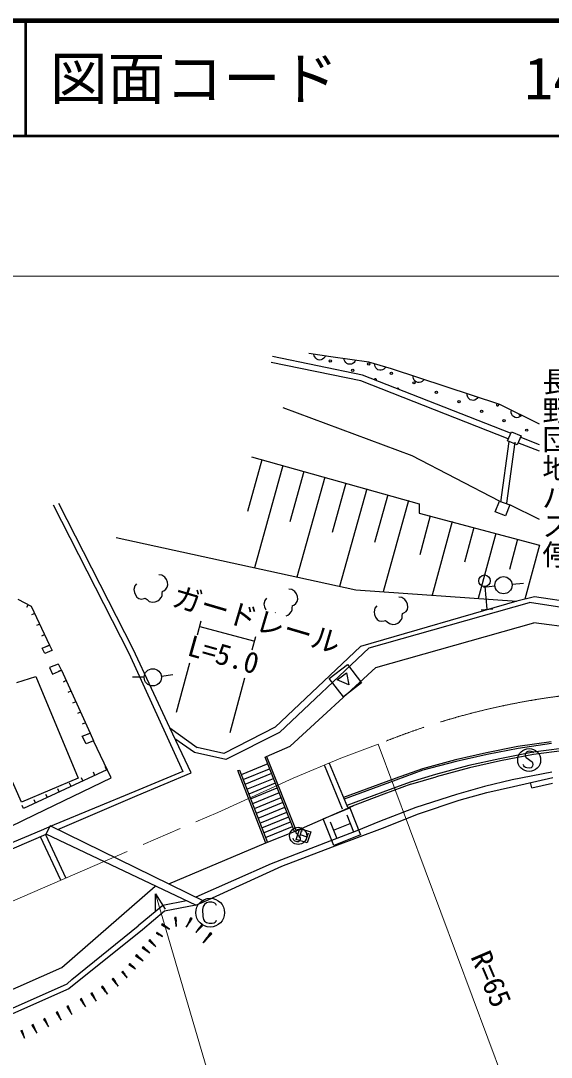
# Model space of a CAD drawing. Units: millimetres, scale not verified. Extents: x 40000 to 680000, y 20000 to 380000.
# Drawn here: x 117844 to 163854, y 290073 to 380000 of the extents above; entities that cross this region are included whole.
import ezdxf
from ezdxf.enums import TextEntityAlignment as Align

# ---------------------------------------------------------------- set-up
doc = ezdxf.new("R2010")
doc.units = ezdxf.units.MM
doc.header["$LTSCALE"] = 1000
doc.linetypes.add('CHAIN', pattern=[18.5, 12, -1.5, 3.5, -1.5])
for name, color, linetype, lineweight in [('M-BGD', 7, 'Continuous', 25), ('M-BMK', 2, 'CHAIN', 13), ('M-BMK-HTXT', 7, 'Continuous', 13), ('M-STR-STRC', 7, 'Continuous', 25), ('M-TTL', 2, 'Continuous', 140), ('M-TTL-LINE', 7, 'Continuous', 50)]:
    doc.layers.add(name, color=color, linetype=linetype, lineweight=lineweight)
doc.layers.add('M-TTL-TXT', color=7, linetype='Continuous')
doc.styles.add('@ＭＳ ゴシック', font='')
doc.styles.add('ＭＳ ゴシック', font='')
doc.styles.get('@ＭＳ ゴシック').set_extended_font_data('@MS Gothic')
doc.styles.get('ＭＳ ゴシック').set_extended_font_data('MS Gothic')

msp = doc.modelspace()

# ---------------------------------------------------------------- linework, layer by layer
at = {"layer": 'M-BGD'}
for p, q in [((147489, 349263), (139673, 350861)), ((144725, 350855), (142815, 351121)), ((143296, 350938), (143275, 351057)), ((143342, 350833), (143296, 350938)), ((143423, 350711), (143342, 350833)), ((144137, 350723), (144027, 350627)), ((144210, 350811), (144137, 350723)), ((144265, 350919), (144210, 350811)), ((148036, 350387), (144725, 350855)), ((147341, 348763), (139568, 350351)), ((143524, 350636), (143423, 350711)), ((143636, 350585), (143524, 350636)), ((143789, 350564), (143636, 350585)), ((143910, 350583), (143789, 350564)), ((144027, 350627), (143910, 350583)), ((145907, 350572), (145886, 350691)), ((145953, 350467), (145907, 350572)), ((146034, 350344), (145953, 350467)), ((146134, 350269), (146034, 350344)), ((146246, 350218), (146134, 350269)), ((146399, 350197), (146246, 350218)), ((146520, 350215), (146399, 350197)), ((146638, 350259), (146520, 350215)), ((146747, 350354), (146638, 350259)), ((146820, 350443), (146747, 350354)), ((146876, 350551), (146820, 350443)), ((149997, 349811), (148036, 350387)), ((148540, 350119), (148537, 350240)), ((148570, 350008), (148540, 350119)), ((148633, 349875), (148570, 350008)), ((148722, 349787), (148633, 349875)), ((149425, 349859), (149340, 349782)), ((149496, 349958), (149425, 349859)), ((160318, 344208), (147489, 349263)), ((148824, 349720), (148722, 349787)), ((148973, 349676), (148824, 349720)), ((149096, 349677), (148973, 349676)), ((149218, 349704), (149096, 349677)), ((149340, 349782), (149218, 349704)), ((159379, 346716), (149997, 349811)), ((151867, 349073), (151867, 349194)), ((151893, 348962), (151867, 349073)), ((151951, 348827), (151893, 348962)), ((160127, 343724), (147341, 348763)), ((152037, 348735), (151951, 348827)), ((152138, 348665), (152037, 348735)), ((152285, 348617), (152138, 348665)), ((152408, 348613), (152285, 348617)), ((152531, 348636), (152408, 348613)), ((152655, 348710), (152531, 348636)), ((152743, 348784), (152655, 348710)), ((152817, 348881), (152743, 348784)), ((156558, 347526), (156558, 347647)), ((156584, 347414), (156558, 347526)), ((156643, 347279), (156584, 347414)), ((156728, 347188), (156643, 347279)), ((156829, 347118), (156728, 347188)), ((157347, 347163), (157222, 347088)), ((157434, 347237), (157347, 347163)), ((157508, 347333), (157434, 347237)), ((151793, 342240), (140611, 346410)), ((156976, 347069), (156829, 347118)), ((157099, 347066), (156976, 347069)), ((157222, 347088), (157099, 347066)), ((162834, 345005), (159379, 346716)), ((160376, 346094), (160394, 346214)), ((160387, 345980), (160376, 346094)), ((160425, 345838), (160387, 345980)), ((160497, 345735), (160425, 345838)), ((160587, 345652), (160497, 345735)), ((160726, 345583), (160587, 345652)), ((160847, 345562), (160726, 345583)), ((160972, 345567), (160847, 345562)), ((161106, 345624), (160972, 345567)), ((161203, 345684), (161106, 345624)), ((161290, 345770), (161203, 345684)), ((160067, 343561), (160398, 344341)), ((160899, 343209), (160067, 343561)), ((160398, 344341), (161230, 343989)), ((161230, 343989), (160899, 343209)), ((162834, 343215), (161157, 343878)), ((159475, 338218), (160200, 343505)), ((159990, 338148), (160715, 343434)), ((162834, 342656), (160966, 343394)), ((138767, 341912), (137517, 337428)), ((137863, 342155), (152395, 338101)), ((159350, 338329), (151793, 342240)), ((140584, 341405), (138111, 332540)), ((142400, 340899), (141178, 336517)), ((144217, 340392), (141801, 331731)), ((146033, 339885), (144840, 335606)), ((147850, 339379), (145491, 330922)), ((149666, 338872), (148510, 334727)), ((151483, 338365), (149275, 330450)), ((159001, 337384), (159350, 338329)), ((159350, 338329), (160247, 337998)), ((120664, 337992), (127214, 325141)), ((127600, 325491), (121141, 338104)), ((152395, 338101), (152405, 337290)), ((152405, 337290), (162834, 334500)), ((159898, 337053), (159001, 337384)), ((160247, 337998), (159898, 337053)), ((162834, 336742), (160247, 337998)), ((153349, 337048), (152446, 333671)), ((155245, 336541), (153538, 330156)), ((157141, 336034), (156337, 333026)), ((159037, 335527), (157527, 329881)), ((126112, 335170), (146896, 330614)), ((160933, 335020), (160227, 332382)), ((162829, 334513), (161575, 329827)), ((130072, 331898), (129811, 331923)), ((130339, 331715), (130072, 331898)), ((127725, 330959), (127659, 330642)), ((127897, 331157), (127725, 330959)), ((130481, 331521), (130339, 331715)), ((130568, 331305), (130481, 331521)), ((130554, 330855), (130601, 331060)), ((130601, 331060), (130568, 331305)), ((158964, 330942), (157971, 330831)), ((160456, 331104), (161450, 331209)), ((127659, 330642), (127696, 330406)), ((127696, 330406), (127783, 330190)), ((127783, 330190), (127921, 329987)), ((130047, 329982), (130107, 330135)), ((130107, 330297), (130131, 330500)), ((130107, 330135), (130107, 330297)), ((130131, 330500), (130242, 330545)), ((130242, 330545), (130438, 330680)), ((130438, 330680), (130554, 330855)), ((141346, 330652), (141086, 330677)), ((141614, 330468), (141346, 330652)), ((141756, 330274), (141614, 330468)), ((141842, 330059), (141756, 330274)), ((141876, 329814), (141842, 330059)), ((146896, 330614), (160861, 329651)), ((117598, 329831), (118762, 329211)), ((118490, 329356), (118349, 329092)), ((118762, 329211), (120351, 325833)), ((127921, 329987), (128096, 329872)), ((128096, 329872), (128301, 329824)), ((128301, 329824), (128543, 329865)), ((128543, 329865), (128648, 329906)), ((128648, 329906), (128805, 329776)), ((128805, 329776), (128994, 329625)), ((128994, 329625), (129277, 329545)), ((129277, 329545), (129513, 329582)), ((129513, 329582), (129721, 329666)), ((129721, 329666), (129876, 329784)), ((129876, 329784), (130047, 329982)), ((139000, 329713), (138933, 329395)), ((138933, 329395), (138971, 329160)), ((138971, 329160), (139057, 328944)), ((139171, 329910), (139000, 329713)), ((141381, 329050), (141405, 329254)), ((141405, 329254), (141516, 329298)), ((141516, 329298), (141713, 329433)), ((141713, 329433), (141828, 329609)), ((141828, 329609), (141876, 329814)), ((160861, 329651), (147309, 325723)), ((148067, 325581), (161977, 329525)), ((148721, 329230), (148550, 329033)), ((150896, 329972), (150636, 329997)), ((151164, 329788), (150896, 329972)), ((151306, 329595), (151164, 329788)), ((151392, 329379), (151306, 329595)), ((151378, 328929), (151426, 329134)), ((151426, 329134), (151392, 329379)), ((162394, 330027), (160861, 329651)), ((177243, 327154), (161977, 329525)), ((177314, 327709), (162394, 330027)), ((119061, 328576), (118790, 328449)), ((139057, 328944), (139095, 328887)), ((139899, 328651), (139922, 328660)), ((139922, 328660), (139951, 328635)), ((140864, 328367), (140996, 328419)), ((140996, 328419), (141150, 328538)), ((141150, 328538), (141322, 328735)), ((141322, 328735), (141381, 328889)), ((141381, 328889), (141381, 329050)), ((148550, 329033), (148483, 328715)), ((148483, 328715), (148521, 328480)), ((148521, 328480), (148607, 328264)), ((148607, 328264), (148745, 328061)), ((150931, 328370), (150955, 328574)), ((150932, 328209), (150931, 328370)), ((150955, 328574), (151067, 328618)), ((151067, 328618), (151263, 328753)), ((151263, 328753), (151378, 328929)), ((119491, 327662), (119220, 327534)), ((133173, 326711), (133501, 327928)), ((133373, 327453), (138036, 326202)), ((148641, 323884), (162338, 327768)), ((148745, 328061), (148921, 327945)), ((148921, 327945), (149125, 327898)), ((149125, 327898), (149368, 327938)), ((149368, 327938), (149472, 327980)), ((149472, 327980), (149629, 327849)), ((149629, 327849), (149819, 327699)), ((149819, 327699), (150102, 327618)), ((150102, 327618), (150337, 327656)), ((150337, 327656), (150546, 327739)), ((150546, 327739), (150700, 327858)), ((150700, 327858), (150872, 328056)), ((150872, 328056), (150932, 328209)), ((169546, 326818), (162338, 327768)), ((119921, 326748), (119650, 326620)), ((138201, 326544), (137894, 325393)), ((119699, 325556), (120351, 325833)), ((119943, 325097), (119699, 325556)), ((120351, 325833), (120080, 325706)), ((120351, 325833), (120563, 325363)), ((147309, 325723), (139920, 318708)), ((140274, 318257), (148067, 325581)), ((120530, 325368), (119943, 325097)), ((127214, 325141), (131897, 314853)), ((130781, 318640), (127600, 325491)), ((121081, 324167), (120343, 323887)), ((120343, 323887), (120607, 323324)), ((121366, 323658), (121119, 324177)), ((131364, 320008), (132521, 324297)), ((141199, 317067), (148641, 323884)), ((144599, 322931), (146182, 324154)), ((146182, 324154), (147405, 322572)), ((117518, 322595), (119158, 323099)), ((119158, 323099), (122819, 314273)), ((120607, 323324), (121366, 323658)), ((121366, 323658), (121093, 323533)), ((121366, 323658), (123866, 318191)), ((128544, 323046), (127544, 323060)), ((130037, 323135), (131028, 323267)), ((137250, 322977), (135980, 318213)), ((145822, 321349), (144599, 322931)), ((145296, 322806), (146088, 323418)), ((146088, 323418), (146287, 322384)), ((121783, 322746), (121510, 322622)), ((146287, 322384), (145296, 322806)), ((147405, 322572), (145822, 321349)), ((122199, 321835), (121927, 321711)), ((117906, 312198), (114006, 321004)), ((122616, 320924), (122343, 320799)), ((123033, 320013), (122760, 319888)), ((123449, 319102), (123176, 318977)), ((132610, 314754), (130781, 318640)), ((130781, 318640), (133137, 316955)), ((139920, 318708), (135445, 316440)), ((123181, 317928), (123866, 318191)), ((123513, 317256), (123181, 317928)), ((124168, 317537), (123513, 317256)), ((123866, 318191), (123593, 318066)), ((123866, 318191), (124168, 317537)), ((125693, 314325), (124168, 317537)), ((132910, 316502), (131218, 317711)), ((140274, 318257), (135618, 315897)), ((135445, 316440), (133137, 316955)), ((139169, 316167), (141199, 317067)), ((160956, 317020), (158248, 316484)), ((160981, 316872), (158281, 316337)), ((163853, 317442), (160956, 317020)), ((163875, 317294), (160981, 316872)), ((161820, 316602), (161702, 316542)), ((161954, 316621), (161820, 316602)), ((162107, 316601), (161954, 316621)), ((162209, 316568), (162107, 316601)), ((162279, 316524), (162209, 316568)), ((167225, 317164), (162279, 316543)), ((167249, 316965), (162311, 316345)), ((135618, 315897), (132910, 316502)), ((141581, 309670), (139029, 316109)), ((139030, 316112), (139169, 316167)), ((139169, 316165), (141720, 309725)), ((155557, 315885), (152673, 315110)), ((155592, 315740), (152719, 314967)), ((158248, 316484), (155557, 315885)), ((158281, 316337), (155592, 315740)), ((159396, 315972), (156703, 315373)), ((159439, 315777), (156751, 315179)), ((162279, 316543), (159396, 315972)), ((162311, 316345), (159439, 315777)), ((161604, 316327), (161599, 316252)), ((161599, 316252), (161627, 316148)), ((161623, 316441), (161604, 316327)), ((161702, 316542), (161623, 316441)), ((161627, 316148), (161689, 316085)), ((161689, 316085), (162190, 315704)), ((162190, 315704), (162238, 315607)), ((162326, 316457), (162279, 316524)), ((125296, 314999), (118096, 311658)), ((124268, 314522), (124141, 314794)), ((125296, 314999), (125170, 315271)), ((131897, 314853), (127733, 313143)), ((127931, 312785), (132610, 314754)), ((136667, 314939), (136807, 314993)), ((139104, 308660), (136667, 314939)), ((136807, 314993), (139243, 308714)), ((139260, 315527), (136964, 314588)), ((137127, 314169), (139426, 315109)), ((145756, 311606), (144179, 315412)), ((144595, 315584), (146172, 311778)), ((152673, 315110), (150319, 314246)), ((152719, 314967), (150371, 314105)), ((156703, 315373), (153821, 314599)), ((156751, 315179), (153877, 314407)), ((163894, 314799), (160464, 314130)), ((161466, 315362), (161411, 315485)), ((161536, 315277), (161466, 315362)), ((161625, 315221), (161536, 315277)), ((161722, 315193), (161625, 315221)), ((161950, 315164), (161722, 315193)), ((162110, 315190), (161950, 315164)), ((162190, 315270), (162110, 315190)), ((162237, 315360), (162190, 315270)), ((162262, 315478), (162237, 315360)), ((162238, 315607), (162262, 315478)), ((122819, 314273), (117906, 312198)), ((119108, 311138), (125693, 314325)), ((123239, 314044), (123113, 314317)), ((139591, 314690), (137290, 313749)), ((137453, 313330), (139757, 314272)), ((139923, 313854), (137615, 312910)), ((150319, 314246), (145838, 312600)), ((150371, 314105), (145890, 312459)), ((151606, 313951), (149250, 313085)), ((153821, 314599), (151606, 313951)), ((151669, 313761), (153877, 314407)), ((160464, 314130), (158074, 313552)), ((160570, 313578), (163995, 314357)), ((162178, 313450), (162055, 313916)), ((162178, 313450), (163973, 313859)), ((127733, 313143), (120740, 310244)), ((121182, 313090), (121055, 313362)), ((122210, 313567), (122084, 313839)), ((137778, 312491), (140089, 313435)), ((140255, 313017), (137941, 312071)), ((149250, 313085), (146127, 311902)), ((151669, 313761), (149320, 312898)), ((158074, 313552), (155639, 312857)), ((155861, 312368), (158275, 313058)), ((158275, 313058), (160570, 313578)), ((119124, 312135), (118998, 312407)), ((120153, 312612), (120027, 312884)), ((121069, 309830), (127931, 312785)), ((138104, 311651), (140420, 312598)), ((140586, 312180), (138267, 311232)), ((149320, 312898), (146198, 311715)), ((155639, 312857), (152116, 311754)), ((152341, 311182), (155861, 312368)), ((118096, 311658), (117970, 311930)), ((138429, 310812), (140752, 311762)), ((138592, 310392), (140918, 311343)), ((141721, 309728), (146678, 311897)), ((144072, 310773), (146392, 311702)), ((146392, 311702), (147322, 309381)), ((152116, 311754), (148962, 310514)), ((149229, 309952), (152341, 311182)), ((108761, 306142), (119108, 311138)), ((138755, 309973), (141084, 310925)), ((138903, 309547), (141249, 310506)), ((145001, 308452), (144072, 310773)), ((144681, 310512), (145262, 309061)), ((144971, 309786), (146422, 310367)), ((146131, 311092), (146712, 309642)), ((148962, 310514), (146989, 309717)), ((119615, 309756), (114275, 307499)), ((114520, 307062), (120060, 309419)), ((120740, 310244), (119615, 309756)), ((119985, 309388), (121742, 305621)), ((120060, 309419), (120409, 310154)), ((133021, 303257), (120060, 309419)), ((133769, 303598), (120409, 310154)), ((139073, 309131), (141415, 310088)), ((139104, 308663), (141721, 309728)), ((141723, 309672), (141709, 309618)), ((141709, 309618), (141715, 309537)), ((141715, 309537), (141752, 309482)), ((141753, 309753), (141723, 309672)), ((141752, 309482), (142068, 309131)), ((141825, 309817), (141753, 309753)), ((141921, 309845), (141825, 309817)), ((142022, 309840), (141921, 309845)), ((142132, 309804), (142022, 309840)), ((142203, 309765), (142132, 309804)), ((142248, 309723), (142203, 309765)), ((142273, 309667), (142248, 309723)), ((146989, 309717), (144655, 308832)), ((144892, 308335), (149229, 309952)), ((147322, 309381), (145001, 308452)), ((121329, 305443), (119571, 309211)), ((130693, 305107), (139104, 308663)), ((144655, 308832), (139563, 306854)), ((141487, 308980), (141463, 309079)), ((141526, 308908), (141487, 308980)), ((141584, 308854), (141526, 308908)), ((141652, 308820), (141584, 308854)), ((141816, 308767), (141652, 308820)), ((141937, 308763), (141816, 308767)), ((142007, 308811), (141937, 308763)), ((142054, 308871), (142007, 308811)), ((142089, 308954), (142054, 308871)), ((142068, 309131), (142090, 309053)), ((142090, 309053), (142089, 308954)), ((140485, 306654), (144892, 308335)), ((139563, 306854), (133036, 303957)), ((133769, 303598), (140485, 306654)), ((121402, 297868), (129514, 304924)), ((129544, 302683), (129534, 304244)), ((129534, 304244), (130367, 302926)), ((130160, 303237), (128042, 301479)), ((132233, 303632), (130160, 303237)), ((133021, 303257), (130315, 302742)), ((133021, 303257), (133769, 303598)), ((130315, 302742), (128389, 301143)), ((131329, 302206), (131205, 302195)), ((131205, 302195), (131336, 301404)), ((131234, 302027), (131220, 302183)), ((131236, 302184), (131266, 301847)), ((131298, 301661), (131252, 302185)), ((131268, 302187), (131330, 301481)), ((131330, 301664), (131284, 302188)), ((131296, 302189), (131325, 301852)), ((131327, 302035), (131314, 302191)), ((131336, 301404), (131329, 302206)), ((132600, 302177), (132194, 301371)), ((132515, 302005), (132606, 302155)), ((132720, 302104), (132600, 302177)), ((122274, 296824), (128042, 301479)), ((130104, 301660), (130038, 301554)), ((130038, 301554), (130749, 301182)), ((130190, 301476), (130057, 301559)), ((130066, 301572), (130352, 301393)), ((130520, 301307), (130074, 301586)), ((130083, 301600), (130683, 301224)), ((130537, 301334), (130091, 301613)), ((130098, 301623), (130384, 301444)), ((130749, 301182), (130104, 301660)), ((130239, 301556), (130107, 301639)), ((132194, 301371), (132720, 302104)), ((132652, 302127), (132239, 301446)), ((132330, 301630), (132636, 302136)), ((132361, 301611), (132667, 302118)), ((132621, 302146), (132424, 301820)), ((132679, 302111), (132482, 301785)), ((132605, 301950), (132696, 302100)), ((133517, 301560), (133043, 300912)), ((133043, 300912), (133611, 301479)), ((133555, 301509), (133094, 300972)), ((133200, 301120), (133543, 301520)), ((133225, 301099), (133567, 301499)), ((133531, 301530), (133311, 301273)), ((133576, 301491), (133356, 301234)), ((133417, 301422), (133518, 301540)), ((133488, 301361), (133590, 301479)), ((133611, 301479), (133517, 301560)), ((128389, 301143), (122029, 295997)), ((129657, 300908), (129608, 300829)), ((129608, 300829), (130141, 300550)), ((129722, 300770), (129622, 300832)), ((129629, 300842), (129844, 300708)), ((129969, 300643), (129635, 300853)), ((129641, 300863), (130091, 300581)), ((129982, 300663), (129648, 300873)), ((129653, 300881), (129867, 300746)), ((130141, 300550), (129657, 300908)), ((129759, 300830), (129660, 300892)), ((134294, 300882), (133643, 299991)), ((133643, 299991), (134424, 300771)), ((134346, 300812), (133713, 300073)), ((133859, 300277), (134330, 300826)), ((133892, 300248), (134363, 300797)), ((134313, 300840), (134010, 300487)), ((134375, 300787), (134073, 300434)), ((134157, 300692), (134296, 300855)), ((134255, 300608), (134394, 300771)), ((134424, 300771), (134294, 300882)), ((128447, 299670), (128371, 299573)), ((128371, 299573), (129038, 299128)), ((128513, 299479), (128390, 299575)), ((128400, 299588), (128666, 299379)), ((128824, 299276), (128410, 299600)), ((128420, 299613), (128977, 299176)), ((128844, 299301), (128430, 299626)), ((128437, 299635), (128703, 299426)), ((129038, 299128), (128447, 299670)), ((128571, 299553), (128448, 299649)), ((129047, 300290), (128958, 300204)), ((128958, 300204), (129556, 299669)), ((129085, 300091), (128977, 300203)), ((128989, 300215), (129223, 299971)), ((129364, 299846), (129000, 300226)), ((129012, 300237), (129502, 299726)), ((129388, 299868), (129024, 300248)), ((129032, 300256), (129266, 300012)), ((129153, 300156), (129045, 300269)), ((129556, 299669), (129047, 300290)), ((127872, 298982), (127795, 298885)), ((127795, 298885), (128463, 298440)), ((127938, 298791), (127815, 298887)), ((127825, 298900), (128091, 298691)), ((128249, 298588), (127835, 298912)), ((127845, 298925), (128402, 298488)), ((128268, 298613), (127854, 298937)), ((127862, 298947), (128128, 298738)), ((128463, 298440), (127872, 298982)), ((127996, 298865), (127873, 298961)), ((108460, 292181), (121402, 297868)), ((127291, 298210), (127224, 298125)), ((127224, 298125), (127808, 297735)), ((127348, 298043), (127241, 298127)), ((127250, 298138), (127482, 297955)), ((127620, 297865), (127258, 298149)), ((127267, 298160), (127754, 297778)), ((127638, 297887), (127276, 298171)), ((127282, 298179), (127515, 297997)), ((127808, 297735), (127291, 298210)), ((127399, 298107), (127292, 298192)), ((121872, 296436), (122274, 296824)), ((125870, 296935), (125769, 296862)), ((125769, 296862), (126287, 296249)), ((125880, 296733), (125788, 296859)), ((125801, 296869), (125999, 296594)), ((126122, 296451), (125814, 296878)), ((125827, 296887), (126241, 296313)), ((126148, 296470), (125840, 296897)), ((125850, 296904), (126048, 296629)), ((125956, 296788), (125865, 296914)), ((126287, 296249), (125870, 296935)), ((126685, 297536), (126601, 297467)), ((126601, 297467), (127088, 296960)), ((126705, 297360), (126619, 297465)), ((126630, 297474), (126817, 297246)), ((126932, 297127), (126640, 297483)), ((126651, 297492), (127044, 297013)), ((126954, 297145), (126662, 297501)), ((126670, 297508), (126858, 297279)), ((126769, 297412), (126682, 297518)), ((127088, 296960), (126685, 297536)), ((108627, 290578), (121872, 296436)), ((122029, 295997), (108644, 290098)), ((124948, 296247), (124848, 296175)), ((124848, 296175), (125366, 295562)), ((124958, 296045), (124867, 296171)), ((124880, 296181), (125078, 295906)), ((125201, 295763), (124893, 296190)), ((124906, 296199), (125320, 295625)), ((125227, 295782), (124919, 296209)), ((124929, 296216), (125126, 295942)), ((125035, 296100), (124943, 296226)), ((125366, 295562), (124948, 296247)), ((123122, 295162), (123014, 295101)), ((123014, 295101), (123464, 294436)), ((123110, 294960), (123033, 295096)), ((123047, 295104), (123214, 294810)), ((123321, 294655), (123061, 295112)), ((123075, 295120), (123425, 294504)), ((123349, 294670), (123089, 295127)), ((123099, 295133), (123266, 294840)), ((123192, 295007), (123115, 295142)), ((123464, 294436), (123122, 295162)), ((124029, 295671), (123921, 295610)), ((123921, 295610), (124371, 294946)), ((124017, 295469), (123940, 295605)), ((123954, 295613), (124121, 295319)), ((124228, 295164), (123968, 295621)), ((123982, 295629), (124332, 295013)), ((124256, 295179), (123996, 295637)), ((124006, 295642), (124173, 295349)), ((124099, 295516), (124022, 295651)), ((124371, 294946), (124029, 295671)), ((121958, 294522), (121848, 294464)), ((121848, 294464), (122274, 293784)), ((121939, 294320), (121867, 294458)), ((121881, 294466), (122038, 294166)), ((122139, 294007), (121896, 294473)), ((121910, 294481), (122237, 293853)), ((122167, 294022), (121924, 294488)), ((121935, 294494), (122091, 294194)), ((122023, 294364), (121950, 294502)), ((122274, 293784), (121958, 294522)), ((119946, 293440), (119836, 293383)), ((119836, 293383), (120262, 292702)), ((119928, 293238), (119855, 293377)), ((119870, 293384), (120026, 293084)), ((120127, 292925), (119884, 293391)), ((119898, 293399), (120226, 292771)), ((120156, 292940), (119912, 293406)), ((119923, 293412), (120079, 293112)), ((120011, 293282), (119939, 293420)), ((120262, 292702), (119946, 293440)), ((121027, 294021), (120917, 293963)), ((120917, 293963), (121342, 293283)), ((121008, 293819), (120936, 293957)), ((120950, 293965), (121106, 293665)), ((121207, 293506), (120964, 293972)), ((120978, 293980), (121306, 293352)), ((121236, 293521), (120992, 293987)), ((121003, 293993), (121159, 293693)), ((121091, 293863), (121019, 294001)), ((121342, 293283), (121027, 294021)), ((117958, 292409), (117858, 292367)), ((117858, 292367), (118177, 291742)), ((117927, 292235), (117874, 292361)), ((117887, 292366), (118001, 292093)), ((118077, 291947), (117900, 292371)), ((117913, 292377), (118151, 291805)), ((118103, 291957), (117926, 292382)), ((117935, 292386), (118049, 292113)), ((118003, 292266), (117950, 292392)), ((118177, 291742), (117958, 292409)), ((118920, 292910), (118810, 292853)), ((118810, 292853), (119235, 292172)), ((118901, 292708), (118829, 292847)), ((118843, 292854), (118999, 292554)), ((119101, 292395), (118857, 292861)), ((118871, 292869), (119199, 292241)), ((119129, 292410), (118885, 292876)), ((118896, 292882), (119053, 292582)), ((118984, 292752), (118912, 292890)), ((119235, 292172), (118920, 292910))]:
    msp.add_line(p, q, dxfattribs=at)
for centre, radius in [((144685, 350480), 99.5), ((148029, 350226), 99.5), ((146641, 349659), 99.5), ((149985, 349405), 99.5), ((151941, 348584), 99.5), ((153897, 347763), 99.5), ((155853, 346941), 99.5), ((157809, 346120), 99.5), ((159765, 345299), 99.5), ((161721, 344478), 99.5), ((159710, 331025), 746), ((129294, 323035), 746), ((161937, 315857), 995), ((141903, 309279), 746)]:
    msp.add_circle(centre, radius, dxfattribs=at)
for centre, start, end in [((148597, 348838), 340.65778, 157.60284), ((150553, 348017), 26.52344, 111.73718), ((157242, 347509), 218.39117, 285.09985), ((159198, 346688), 104.01154, 39.47949), ((161153, 345866), 168.82306, 318.47192)]:
    msp.add_arc(centre, 99.5, start, end, dxfattribs=at)
at = {"layer": 'M-BMK'}
for p, q in [((145606, 316018), (148832, 317223)), ((141479, 314273), (145606, 316018)), ((134924, 311317), (141479, 314273)), ((82090, 288487), (134924, 311317))]:
    msp.add_line(p, q, dxfattribs=at)
msp.add_arc((172750, 258940), 63000, 12.04712, 112.31219, dxfattribs=at)
at = {"layer": 'M-BMK-HTXT'}
for p, q in [((61282, 357844), (451565, 357844)), ((148832, 317223), (160086, 287090)), ((129534, 304244), (140636, 266481))]:
    msp.add_line(p, q, dxfattribs=at)
at = {"layer": 'M-STR-STRC'}
for p, q in [((158106, 330911), (158276, 328946)), ((157767, 328902), (158776, 328990)), ((141742, 308969), (142040, 309924)), ((142163, 309689), (141977, 309093)), ((142040, 309924), (142995, 309626)), ((142070, 309391), (142667, 309205)), ((142760, 309503), (142574, 308906)), ((142995, 309626), (142697, 308671)), ((142697, 308671), (141742, 308969)), ((133655, 303159), (133612, 302907)), ((133769, 303337), (133655, 303159)), ((133965, 303479), (133769, 303337)), ((134158, 303522), (133965, 303479)), ((134402, 303528), (134158, 303522)), ((134546, 303495), (134402, 303528)), ((134667, 303429), (134546, 303495)), ((134757, 303344), (134667, 303429)), ((134810, 303227), (134757, 303344)), ((133612, 302907), (133628, 302295)), ((133628, 302295), (133685, 302034)), ((133685, 302034), (133783, 301880)), ((133783, 301880), (133967, 301754)), ((133967, 301754), (134193, 301710)), ((134193, 301710), (134431, 301716)), ((134431, 301716), (134612, 301740)), ((134612, 301740), (134704, 301798)), ((134704, 301798), (134789, 301882)), ((134789, 301882), (134824, 301970))]:
    msp.add_line(p, q, dxfattribs=at)
for centre, radius in [((158062, 331412), 502), ((134276, 302618), 1244)]:
    msp.add_circle(centre, radius, dxfattribs=at)
at = {"layer": 'M-TTL'}
msp.add_line((680000, 380000), (40000, 380000), dxfattribs=at)
at = {"layer": 'M-TTL-LINE'}
for p, q in [((118250, 380000), (118250, 370000)), ((40000, 370000), (680000, 370000))]:
    msp.add_line(p, q, dxfattribs=at)

# ---------------------------------------------------------------- texts
at = {"layer": 'M-BGD'}
for s, rotation, style, p in [('長野団地バス停', 270, '@ＭＳ ゴシック', (162834, 349961)), ('ガードレール', 343.6, 'ＭＳ ゴシック', (130695, 328754)), ('L=5.0', 344.4, 'ＭＳ ゴシック', (132038, 324432)), ('R=65', 293.2, 'ＭＳ ゴシック', (156319, 298582))]:
    msp.add_text(s, height=1833, rotation=rotation, dxfattribs=dict(at, style=style)).set_placement(p, align=Align.BOTTOM_LEFT)
at = {"layer": 'M-TTL-TXT', "style": 'ＭＳ ゴシック'}
for s, p in [('図面コード', (120380, 375000)), ('14-0', (161521, 375000))]:
    msp.add_text(s, height=3666, dxfattribs=at).set_placement(p, align=Align.MIDDLE_LEFT)

doc.saveas('drawing.dxf')
